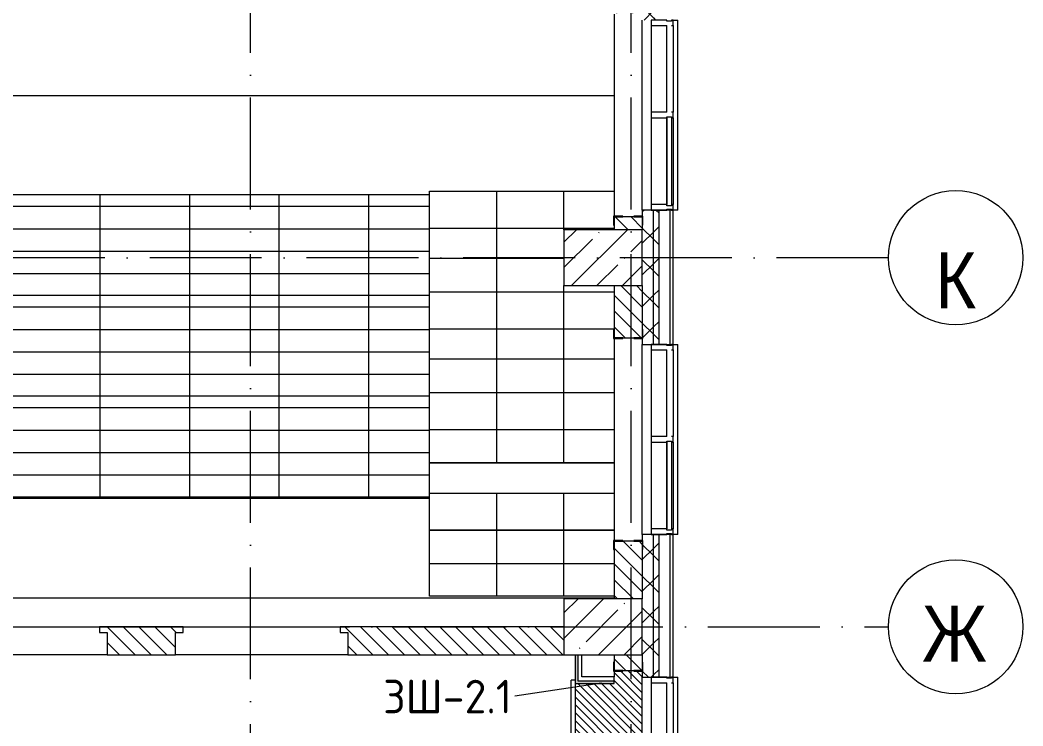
# Model space of a CAD drawing. Header units: millimetres. Extents: x -6467 to 105918, y -7090 to 92481.
# Drawn here: x 17992 to 26950, y 13294 to 19606 of the extents above; entities that cross this region are included whole.
import ezdxf

# ---------------------------------------------------------------- set-up
doc = ezdxf.new("R2010")
doc.units = ezdxf.units.MM
doc.linetypes.add('50_200_ШТРИХ_1Т_ш5_п1_п1_', pattern=[1400, 1000, -200, 0, -200])
for name, color, linetype, lineweight in [('A-FLOR', 7, 'Continuous', 9), ('A-GLAZ', 7, 'Continuous', 5), ('A-GLAZ-CWMG', 7, 'Continuous', 9), ('A-GLAZ-CWMG-1', 7, 'Continuous', 20), ('A-WALL', 7, 'Continuous', 5), ('A-WALL-FNSH-1', 7, 'Continuous', 5), ('A-WALL-IDEN', 7, 'Continuous', 9), ('I-WALL', 7, 'Continuous', 5), ('S-BEAM', 7, 'Continuous', 9), ('S-COLS', 7, 'Continuous', 9), ('S-COLS-1', 7, 'Continuous', 5)]:
    doc.layers.add(name, color=color, linetype=linetype, lineweight=lineweight)
for name, color, linetype, lineweight, true_color in [('A-FLOR-PATT-1', 7, 'Continuous', 5, 0xd61c12), ('A-FLOR-PATT-6', 7, 'Continuous', 5, 0x3f3f3f), ('A-GENM-1', 7, 'Continuous', 9, 0xaaaaaa), ('A-GENM-2', 7, 'Continuous', 20, 0xaaaaaa), ('A-WALL-1', 7, 'Continuous', 5, 0x77b143), ('Оси-1', 7, 'Continuous', 20, 0xaaaaaa), ('Оси-2', 7, 'Continuous', 9, 0xaaaaaa), ('Оси-3', 7, '50_200_ШТРИХ_1Т_ш5_п1_п1_', 9, 0xaaaaaa)]:
    doc.layers.add(name, color=color, linetype=linetype, lineweight=lineweight, true_color=true_color)
doc.styles.add('Arial', font='arial.ttf', dxfattribs={"width": 0.9, "height": 500})
doc.styles.add('GOST Common', font='GOST_Common.ttf', dxfattribs={"height": 300})
pattern_1 = [(135, (0, 0), (-70.71068, -70.71068), [])]
pattern_2 = [(45, (0, 0), (-141.42136, 141.42136), []), (135, (0, 0), (-141.42136, -141.42136), [])]

# ---------------------------------------------------------------- blocks, each defined once
blk = doc.blocks.new('Подъем актового зала1 - Подъем актового зала-21151440-АИ_План этажа Радиаторы_2')
at = {"layer": 'A-FLOR'}
for p, q in [((10450, 18931), (23300, 18931)), ((14450, 15331), (21650, 15331)), ((10450, 14441), (23300, 14441))]:
    blk.add_line(p, q, dxfattribs=at)
blk = doc.blocks.new('Прямоугольный импост - Импост структурный с накладкой - 180мм-22437111-АИ_План этажа Радиаторы_2')
at = {"layer": 'A-GLAZ-CWMG-1'}
for p, q in [((-50, 0), (-50, 17)), ((-50, 17), (0, 17)), ((0, 0), (-10, 0)), ((-10, 0), (-10, -40)), ((0, 17), (0, 0)), ((-50, -180), (-50, -40)), ((-10, -40), (0, -40)), ((0, -40), (0, -180)), ((0, -180), (-50, -180))]:
    blk.add_line(p, q, dxfattribs=at)
blk = doc.blocks.new('Прямоугольный импост - Импост структурный с накладкой - 180мм-V231-АИ_План этажа Радиаторы_2')
at = {"layer": 'A-GLAZ-CWMG'}
for p, q in [((49825, 55111), (49050, 55111)), ((49825, 54931), (49050, 54931)), ((49825, 54914), (49050, 54914))]:
    blk.add_line(p, q, dxfattribs=at)
blk = doc.blocks.new('Прямоугольный импост - Импост структурный с накладкой - 180мм-V232-АИ_План этажа Радиаторы_2')
at = {"layer": 'A-GLAZ-CWMG'}
for p, q in [((6637, 55111), (5862, 55111)), ((6637, 54914), (5862, 54914))]:
    blk.add_line(p, q, dxfattribs=at)
blk = doc.blocks.new('Прямоугольный импост - Импост структурный с накладкой - 180мм-V237-АИ_План этажа Радиаторы_2')
at = {"layer": 'A-GLAZ-CWMG-1'}
for p, q in [((-25, 0), (-25, 17)), ((-25, 17), (25, 17)), ((-15, 0), (-25, 0)), ((-15, -40), (-15, 0)), ((25, 17), (25, 0)), ((-25, -180), (-25, -40)), ((-25, -40), (-15, -40)), ((25, -40), (25, -180)), ((25, -180), (-25, -180))]:
    blk.add_line(p, q, dxfattribs=at)
blk = doc.blocks.new('Прямоугольный импост - Импост структурный с накладкой - 180мм-22437157-АИ_План этажа Радиаторы_2')
at = {"layer": 'A-GLAZ-CWMG-1'}
for p, q in [((0, 17), (-50, 17)), ((-50, 17), (-50, 0)), ((-50, 0), (-40, 0)), ((-40, 0), (-40, -40)), ((-10, -40), (-10, 0)), ((-10, 0), (0, 0)), ((0, 0), (0, 17)), ((-40, -40), (-50, -40)), ((-50, -40), (-50, -180)), ((0, -40), (-10, -40)), ((0, -180), (0, -40)), ((-50, -180), (0, -180))]:
    blk.add_line(p, q, dxfattribs=at)
blk = doc.blocks.new('BSC_Колонна _Прямоугольная - 500х700-V272-АИ_План этажа Радиаторы_2')
at = {"layer": 'S-COLS-1'}
h = blk.add_hatch(dxfattribs=at)
h.set_pattern_fill('FP_168', color=256, style=0, pattern_type=2)
h.set_pattern_definition([(315, (-17481.04, 23200), (228.0985, 228.0985), []), (315, (-17481.04, 22971.9), (228.0985, 228.0985), [403.225, -80.645, 6.706, -73.939])])
h.paths.add_polyline_path([(-250, -350), (250, -350), (250, 350), (-250, 350)])
for p, q in [((250, 350), (-250, 350)), ((-250, 350), (-250, -350)), ((250, -350), (250, 350)), ((-250, -350), (250, -350))]:
    blk.add_line(p, q, dxfattribs=at)
blk = doc.blocks.new('BSC_Колонна _Прямоугольная - 500х700-V278-АИ_План этажа Радиаторы_2')
at = {"layer": 'S-COLS-1'}
h = blk.add_hatch(dxfattribs=at)
h.set_pattern_fill('FP_174', color=256, style=0, pattern_type=2)
h.set_pattern_definition([(315, (-14181.04, 23200), (228.0985, 228.0985), []), (315, (-14181.04, 22971.9), (228.0985, 228.0985), [403.225, -80.645, 6.706, -73.939])])
h.paths.add_polyline_path([(-250, -350), (250, -350), (250, 350), (-250, 350)])
for p, q in [((250, 350), (-250, 350)), ((-250, 350), (-250, -350)), ((250, -350), (250, 350)), ((-250, -350), (250, -350))]:
    blk.add_line(p, q, dxfattribs=at)
blk = doc.blocks.new('Фахверк _газобетон торцы_392 - Фахверк _газобетон торцы_-25575815-АИ_План этажа Радиаторы_2')
at = {"layer": 'A-GENM-2'}
for p, q in [((89406, 11134.7), (89325, 11134.7)), ((89325, 11134.7), (89325, 11128.7)), ((89325, 11128.7), (89400, 11128.7)), ((89400, 11128.7), (89400, 11053.7)), ((89406, 11053.7), (89406, 11134.7)), ((89400, 11053.7), (89406, 11053.7)), ((89400, 10953.7), (89400, 10878.7)), ((89406, 10953.7), (89400, 10953.7)), ((89406, 10872.7), (89406, 10953.7)), ((89400, 10878.7), (89325, 10878.7)), ((89325, 10878.7), (89325, 10872.7)), ((89325, 10872.7), (89406, 10872.7))]:
    blk.add_line(p, q, dxfattribs=at)
blk = doc.blocks.new('Фахверк _газобетон торцы_395 - Фахверк _газобетон торцы_-25575927-АИ_План этажа Радиаторы_2')
at = {"layer": 'A-GENM-2'}
for p, q in [((89406, 11134.7), (89325, 11134.7)), ((89325, 11134.7), (89325, 11128.7)), ((89325, 11128.7), (89400, 11128.7)), ((89400, 11128.7), (89400, 11053.7)), ((89406, 11053.7), (89406, 11134.7)), ((89400, 11053.7), (89406, 11053.7)), ((89400, 10953.7), (89400, 10878.7)), ((89406, 10953.7), (89400, 10953.7)), ((89406, 10872.7), (89406, 10953.7)), ((89400, 10878.7), (89325, 10878.7)), ((89325, 10878.7), (89325, 10872.7)), ((89325, 10872.7), (89406, 10872.7))]:
    blk.add_line(p, q, dxfattribs=at)
blk = doc.blocks.new('Фахверк _газобетон торцы_396 - Фахверк _газобетон торцы_-25575947-АИ_План этажа Радиаторы_2')
at = {"layer": 'A-GENM-2'}
for p, q in [((89406, 11134.7), (89325, 11134.7)), ((89325, 11134.7), (89325, 11128.7)), ((89325, 11128.7), (89400, 11128.7)), ((89400, 11128.7), (89400, 11053.7)), ((89406, 11053.7), (89406, 11134.7)), ((89400, 11053.7), (89406, 11053.7)), ((89400, 10953.7), (89400, 10878.7)), ((89406, 10953.7), (89400, 10953.7)), ((89406, 10872.7), (89406, 10953.7)), ((89400, 10878.7), (89325, 10878.7)), ((89325, 10878.7), (89325, 10872.7)), ((89325, 10872.7), (89406, 10872.7))]:
    blk.add_line(p, q, dxfattribs=at)
blk = doc.blocks.new('Фахверк _газобетон торцы_398 - Фахверк _газобетон торцы_-25575993-АИ_План этажа Радиаторы_2')
at = {"layer": 'A-GENM-2'}
for p, q in [((89406, 11134.7), (89325, 11134.7)), ((89325, 11134.7), (89325, 11128.7)), ((89325, 11128.7), (89400, 11128.7)), ((89400, 11128.7), (89400, 11053.7)), ((89406, 11053.7), (89406, 11134.7)), ((89400, 11053.7), (89406, 11053.7)), ((89400, 10953.7), (89400, 10878.7)), ((89406, 10953.7), (89400, 10953.7)), ((89406, 10872.7), (89406, 10953.7)), ((89400, 10878.7), (89325, 10878.7)), ((89325, 10878.7), (89325, 10872.7)), ((89325, 10872.7), (89406, 10872.7))]:
    blk.add_line(p, q, dxfattribs=at)
blk = doc.blocks.new('Отлив_СКБ - Отлив витража-V390-АИ_План этажа Радиаторы_2')
at = {"layer": 'A-GLAZ'}
for p, q in [((0, 59), (0, 100)), ((1700, 100), (0, 100)), ((1700, 100), (1700, 59)), ((875, 2), (1650, 2)), ((825, 0), (50, 0)), ((1650, 0), (875, 0))]:
    blk.add_line(p, q, dxfattribs=at)
blk = doc.blocks.new('Ось сетки - Круг_Ø6_00__ISO-2_5_0_9K_-17386508-АИ_План этажа Радиаторы_2')
at = {"layer": 'Оси-1'}
blk.add_circle((0, 0), 3, dxfattribs=at)

msp = doc.modelspace()

# ---------------------------------------------------------------- hatches: boundary and pattern name
at = {"layer": 'A-FLOR-PATT-1'}
h = msp.add_hatch(dxfattribs=at)
h.set_pattern_fill('FP_359', color=256, style=0, pattern_type=2)
h.set_pattern_definition([(315, (23250, 12831.04), (35.3553, 35.3553), [])])
h.paths.add_polyline_path([(23294, 11731), (23300, 11731), (23300, 11896), (23294, 11896), (23294, 11977), (23375, 11977), (23375, 11971), (23475, 11971), (23475, 11977), (23550, 11977), (23550, 13785), (23475, 13785), (23475, 13791), (23375, 13791), (23375, 13785), (23300, 13785), (23300, 13672.4), (22950, 13672.4), (22950, 11731)])
at = {"layer": 'A-FLOR-PATT-6'}
h = msp.add_hatch(dxfattribs=at)
h.set_pattern_fill('FP_403', color=256, style=0, pattern_type=2)
h.set_pattern_definition([(90, (-14893.54, 20940), (-800, 5e-14), []), (180, (-14893.54, 20940), (-2e-14, -200), [])])
h.paths.add_polyline_path([(21650, 17146), (21650, 18046), (14450, 18046), (14450, 17146), (16116.5, 17146)])
h = msp.add_hatch(dxfattribs=at)
h.set_pattern_fill('FP_420', color=256, style=0, pattern_type=2)
h.set_pattern_definition([(90, (-11350, 21046.04), (-600, 4e-14), []), (180, (-11350, 21046.04), (4e-14, -330), [])])
h.paths.add_polyline_path([(23300, 17746), (23300, 17771), (23294, 17771), (23294, 17852), (23300, 17852), (23300, 18076), (21650, 18076), (21650, 17746), (23294, 17746)])
h = msp.add_hatch(dxfattribs=at)
h.set_pattern_fill('FP_419', color=256, style=0, pattern_type=2)
h.set_pattern_definition([(90, (-11350, 21046.04), (-600, 4e-14), []), (180, (-11350, 21046.04), (4e-14, -300), [])])
h.paths.add_polyline_path([(22850, 17476), (22850, 17731), (23300, 17731), (23300, 17746), (21650, 17746), (21650, 17476), (22760.4, 17476)])
h = msp.add_hatch(dxfattribs=at)
h.set_pattern_fill('FP_416', color=256, style=0, pattern_type=2)
h.set_pattern_definition([(270, (12650, -43573.96), (600, 4e-14), []), (0, (12650, -43573.96), (0, 330), [])])
h.paths.add_polyline_path([(23300, 17176), (23300, 17231), (22850, 17231), (22850, 17476), (21650, 17476), (21650, 17176), (22850, 17176)])
h = msp.add_hatch(dxfattribs=at)
h.set_pattern_fill('FP_402', color=256, style=0, pattern_type=2)
h.set_pattern_definition([(90, (-14893.54, 20040), (-800, 5e-14), []), (180, (-14893.54, 20040), (-2e-14, -200), [])])
h.paths.add_polyline_path([(21650, 16246), (21650, 17146), (14450, 17146), (14450, 16246), (16116.5, 16246)])
h = msp.add_hatch(dxfattribs=at)
h.set_pattern_fill('FP_418', color=256, style=0, pattern_type=2)
h.set_pattern_definition([(90, (-11350, 20146.04), (-600, 4e-14), []), (180, (-11350, 20146.04), (4e-14, -330), [])])
h.paths.add_polyline_path([(22760.4, 16846), (23300, 16846), (23300, 17176), (21650, 17176), (21650, 16846)])
h = msp.add_hatch(dxfattribs=at)
h.set_pattern_fill('FP_417', color=256, style=0, pattern_type=2)
h.set_pattern_definition([(90, (-11350, 20146.04), (-600, 4e-14), []), (180, (-11350, 20146.04), (4e-14, -300), [])])
h.paths.add_polyline_path([(21650, 16576), (23300, 16576), (23298.6, 16760), (23294, 16760), (23294, 16841), (23300, 16841), (23300, 16846), (21650, 16846)])
h = msp.add_hatch(dxfattribs=at)
h.set_pattern_fill('FP_415', color=256, style=0, pattern_type=2)
h.set_pattern_definition([(270, (12650, -44473.96), (600, 4e-14), []), (0, (12650, -44473.96), (0, 330), [])])
h.paths.add_polyline_path([(21650, 16276), (23300, 16276), (23300, 16576), (21650, 16576)])
h = msp.add_hatch(dxfattribs=at)
h.set_pattern_fill('FP_401', color=256, style=0, pattern_type=2)
h.set_pattern_definition([(90, (-14893.54, 19140), (-800, 5e-14), []), (180, (-14893.54, 19140), (-2e-14, -200), [])])
h.paths.add_polyline_path([(21650, 15341), (21650, 16246), (14450, 16246), (14450, 15341), (16116.5, 15341)])
h = msp.add_hatch(dxfattribs=at)
h.set_pattern_fill('FP_414', color=256, style=0, pattern_type=2)
h.set_pattern_definition([(90, (-11350, 19246.04), (-600, 4e-14), []), (180, (-11350, 19246.04), (4e-14, -330), [])])
h.paths.add_polyline_path([(22760.4, 15946), (23300, 15946), (23300, 16276), (21650, 16276), (21650, 15946)])
h = msp.add_hatch(dxfattribs=at)
h.set_pattern_fill('FP_413', color=256, style=0, pattern_type=2)
h.set_pattern_definition([(90, (-11350, 19246.04), (-600, 4e-14), []), (180, (-11350, 19246.04), (4e-14, -300), [])])
h.paths.add_polyline_path([(22760.4, 15646), (23300, 15646), (23300, 15946), (21650, 15946), (21650, 15646)])
h = msp.add_hatch(dxfattribs=at)
h.set_pattern_fill('FP_400', color=256, style=0, pattern_type=2)
h.set_pattern_definition([(90, (-11350, 18346.04), (-600, 4e-14), []), (180, (-11350, 18346.04), (4e-14, -330), [])])
h.paths.add_polyline_path([(21650, 15046), (23300, 15046), (23300, 15376), (21650, 15376)])
h = msp.add_hatch(dxfattribs=at)
h.set_pattern_fill('FP_399', color=256, style=0, pattern_type=2)
h.set_pattern_definition([(90, (-11350, 18346.04), (-600, 4e-14), []), (180, (-11350, 18346.04), (-4e-14, -300), [])])
h.paths.add_polyline_path([(22760.4, 14456), (23300, 14456), (23300, 14871), (23294, 14871), (23294, 14952), (23300, 14952), (23300, 15046), (21650, 15046), (21650, 14456)])
at = {"layer": 'A-WALL'}
h = msp.add_hatch(dxfattribs=at)
h.set_pattern_fill('FP_125', color=256, style=0, pattern_type=2)
h.set_pattern_definition(pattern_2)
h.paths.add_polyline_path([(23650, 9581), (23700, 9581), (23700, 12031), (23650, 12031), (23650, 10950.9)])
h.paths.add_polyline_path([(23700, 13731), (23700, 15006), (23650, 15006), (23650, 13731)])
h.paths.add_polyline_path([(23700, 16706), (23700, 17906), (23650, 17906), (23650, 16706)])
h.paths.add_polyline_path([(23650, 19606), (23700, 19606), (23700, 20766), (23650, 20766)])
h.paths.add_polyline_path([(23700, 22466), (23700, 23666), (23650, 23666), (23650, 22466)])
h.paths.add_polyline_path([(23700, 25366), (23700, 26766), (23650, 26766), (23650, 25366)])
h.paths.add_polyline_path([(23700, 28466), (23700, 29666), (23650, 29666), (23650, 28466)])
h.paths.add_polyline_path([(23700, 31366), (23700, 32931), (23650, 32931), (23650, 31366)])
h.paths.add_polyline_path([(23700, 34631), (23700, 35831), (23650, 35831), (23650, 34631)])
h.paths.add_polyline_path([(23650, 37531), (23700, 37531), (23700, 38766), (23650, 38766), (23650, 37700.2)])
h.paths.add_polyline_path([(23650, 40466), (23700, 40466), (23700, 41631), (23650, 41631), (23650, 40516)])
h.paths.add_polyline_path([(23700, 43331), (23700, 47831), (23650, 47831), (23650, 43331)])
h = msp.add_hatch(dxfattribs=at)
h.set_pattern_fill('FP_125', color=256, style=0, pattern_type=2)
h.set_pattern_definition(pattern_2)
h.paths.add_polyline_path([(23650, 9481), (23650, 12031), (23550, 12031), (23550, 9481)])
h.paths.add_polyline_path([(23550, 13731), (23650, 13731), (23650, 15006), (23550, 15006), (23550, 13766.6)])
h.paths.add_polyline_path([(23590.9, 16706), (23650, 16706), (23650, 17906), (23550, 17906), (23550, 16706)])
h.paths.add_polyline_path([(23550, 19606), (23650, 19606), (23650, 20766), (23550, 20766)])
h.paths.add_polyline_path([(23550, 22466), (23650, 22466), (23650, 23666), (23550, 23666), (23550, 22531)])
h.paths.add_polyline_path([(23550, 25366), (23650, 25366), (23650, 26766), (23550, 26766), (23550, 26231)])
h.paths.add_polyline_path([(23550, 28466), (23650, 28466), (23650, 29666), (23550, 29666), (23550, 29253.1)])
h.paths.add_polyline_path([(23650, 31366), (23650, 32931), (23550, 32931), (23550, 31366)])
h.paths.add_polyline_path([(23550, 34631), (23650, 34631), (23650, 35831), (23550, 35831), (23550, 34884.5)])
h.paths.add_polyline_path([(23550, 37531), (23650, 37531), (23650, 38766), (23550, 38766), (23550, 37700.2)])
h.paths.add_polyline_path([(23550, 40466), (23650, 40466), (23650, 41631), (23550, 41631), (23550, 40516)])
h.paths.add_polyline_path([(23650, 43331), (23650, 47731), (23550, 47731), (23550, 43331)])
at = {"layer": 'A-WALL-1'}
for points in [[(22975, 13697.4), (22975, 13931), (22950, 13931), (22950, 13697.4)], [(23300, 13672.4), (23300, 13697.4), (22950, 13697.4), (22950, 13672.4)]]:
    msp.add_hatch(color=256, dxfattribs=at).paths.add_polyline_path(points)
at = {"layer": 'I-WALL'}
h = msp.add_hatch(dxfattribs=at)
h.set_pattern_fill('FP_2', color=256, style=0, pattern_type=2)
h.set_pattern_definition(pattern_1)
h.paths.add_polyline_path([(23550, 10031), (23550, 11971), (23300, 11971), (23300, 10031)])
h.paths.add_polyline_path([(23550, 13791), (23550, 13931), (23300, 13931), (23300, 13791)])
h.paths.add_polyline_path([(23300, 14431), (23550, 14431), (23550, 14946), (23300, 14946), (23300, 14470.5)])
h.paths.add_polyline_path([(23300, 16766), (23550, 16766), (23550, 17231), (23300, 17231)])
h.paths.add_polyline_path([(23550, 17731), (23550, 17846), (23300, 17846), (23300, 17731), (23326.6, 17731)])
h.paths.add_polyline_path([(23550, 19666), (23550, 20706), (23300, 20706), (23300, 19666)])
h.paths.add_polyline_path([(23550, 22526), (23550, 22531), (23300, 22531), (23300, 22526)])
h.paths.add_polyline_path([(23416.9, 23031), (23550, 23031), (23550, 23606), (23300, 23606), (23300, 23031)])
h.paths.add_polyline_path([(23550, 25426), (23550, 26231), (23300, 26231), (23300, 25426)])
h.paths.add_polyline_path([(23300, 28526), (23550, 28526), (23550, 29606), (23300, 29606), (23300, 29253.1)])
h.paths.add_polyline_path([(23300, 31426), (23550, 31426), (23550, 32231), (23300, 32231), (23300, 32068.8)])
h.paths.add_polyline_path([(23525.8, 32731), (23550, 32731), (23550, 32871), (23300, 32871), (23300, 32731)])
h.paths.add_polyline_path([(23550, 34691), (23550, 35771), (23300, 35771), (23300, 34691)])
h.paths.add_polyline_path([(23550, 37591), (23550, 38051.5), (23300, 38051.5), (23300, 37591)])
h.paths.add_polyline_path([(23550, 38086.5), (23550, 38231), (23300, 38231), (23300, 38086.5)])
h.paths.add_polyline_path([(23300, 40526), (23550, 40526), (23550, 41571), (23300, 41571)])
h.paths.add_polyline_path([(23550, 43391), (23550, 43581), (23300, 43581), (23300, 43391)])
h = msp.add_hatch(dxfattribs=at)
h.set_pattern_fill('FP_2', color=256, style=0, pattern_type=2)
h.set_pattern_definition(pattern_1)
h.paths.add_polyline_path([(22850, 13931), (22850, 14181), (20850, 14181), (20850, 14131), (20920, 14131), (20920, 13931), (22760.4, 13931)])
h.paths.add_polyline_path([(18770, 13931), (19380, 13931), (19380, 14131), (19450, 14131), (19450, 14181), (18700, 14181), (18700, 14131), (18770, 14131)])
h.paths.add_polyline_path([(17230, 13931), (17230, 14131), (17300, 14131), (17300, 14181), (14450, 14181), (14450, 13931), (16116.5, 13931)])

# ---------------------------------------------------------------- linework, layer by layer
at = {"layer": 'A-FLOR'}
for p, q in [((14450, 18046), (21650, 18046)), ((21650, 18076), (23300, 18076)), ((21650, 14456), (21650, 18076)), ((21650, 17746), (23300, 17746)), ((21650, 17476), (22850, 17476)), ((14450, 17146), (21650, 17146)), ((21650, 17176), (23300, 17176)), ((21650, 16846), (23300, 16846)), ((21650, 16576), (23300, 16576)), ((14450, 16246), (21650, 16246)), ((21650, 16276), (23300, 16276)), ((21650, 15946), (23300, 15946)), ((23300, 15646), (21650, 15646)), ((21650, 15341), (14450, 15341)), ((21650, 15376), (23300, 15376)), ((21650, 15046), (23300, 15046)), ((23300, 14456), (21650, 14456)), ((23300, 13785), (23300, 13732.4)), ((23550, 12031), (23550, 13731)), ((22950, 13672.4), (22950, 11731))]:
    msp.add_line(p, q, dxfattribs=at)
at = {"layer": 'A-WALL'}
for p, q in [((23550, 17906), (23550, 19606)), ((23300, 17846), (23300, 17731)), ((23550, 17846), (23300, 17846)), ((23650, 16706), (23650, 17906)), ((23700, 16706), (23700, 17906)), ((23800, 16706), (23800, 17906)), ((23300, 17231), (23300, 16766)), ((23300, 16766), (23550, 16766)), ((23550, 15006), (23550, 16706)), ((23650, 13731), (23650, 15006)), ((23700, 13731), (23700, 15006)), ((23800, 13731), (23800, 15006)), ((23300, 14946), (23300, 14431)), ((23550, 14946), (23300, 14946)), ((19450, 14181), (18700, 14181)), ((18700, 14181), (18700, 14131)), ((19450, 14131), (19450, 14181)), ((22850, 14181), (20850, 14181)), ((20850, 14181), (20850, 14131)), ((18700, 14131), (18770, 14131)), ((18770, 14131), (18770, 13931)), ((19380, 13931), (19380, 14131)), ((19380, 14131), (19450, 14131)), ((20850, 14131), (20920, 14131)), ((20920, 14131), (20920, 13931)), ((18770, 13931), (19380, 13931)), ((20920, 13931), (22850, 13931)), ((22975, 13931), (22975, 13697.4)), ((23010, 13732.4), (23010, 13931)), ((23300, 13931), (23300, 13791)), ((23300, 13732.4), (23010, 13732.4)), ((23300, 13791), (23550, 13791)), ((23300, 13697.4), (23300, 13732.4)), ((22915, 11731), (22915, 13702.4)), ((22950, 13702.4), (22915, 13702.4)), ((22975, 13697.4), (23300, 13697.4))]:
    msp.add_line(p, q, dxfattribs=at)
at = {"layer": 'A-WALL-FNSH-1'}
for p, q in [((23550, 17906), (23550, 17731)), ((23827, 17906), (23550, 17906)), ((23827, 16706), (23827, 17906)), ((23550, 17231), (23550, 16706)), ((23550, 16706), (23827, 16706)), ((23550, 15006), (23550, 14431)), ((23827, 15006), (23550, 15006)), ((23827, 13731), (23827, 15006)), ((22950, 13931), (22950, 13672.4)), ((23550, 13931), (23550, 13731)), ((23550, 13731), (23827, 13731)), ((22950, 13672.4), (23300, 13672.4)), ((23300, 13672.4), (23300, 13697.4))]:
    msp.add_line(p, q, dxfattribs=at)
at = {"layer": 'A-WALL-IDEN'}
msp.add_line((23185.8, 13675.4), (22410.9, 13560.6), dxfattribs=at)
at = {"layer": 'I-WALL'}
for p, q in [((17300, 14181), (18700, 14181)), ((19450, 14181), (20850, 14181)), ((18770, 13931), (17230, 13931)), ((20920, 13931), (19380, 13931))]:
    msp.add_line(p, q, dxfattribs=at)
at = {"layer": 'S-BEAM'}
for p, q in [((23300, 19660), (23300, 17852)), ((23550, 17906), (23550, 19606)), ((23300, 16760), (23300, 14952)), ((23550, 15006), (23550, 16706))]:
    msp.add_line(p, q, dxfattribs=at)
at = {"layer": 'Оси-3'}
for p, q in [((20050, -5889.7), (20050, 49636.1)), ((23450, -5889.7), (23450, 49636.1)), ((25750, 17481), (-5267.3, 17481)), ((-5267.3, 14181), (25750, 14181))]:
    msp.add_line(p, q, dxfattribs=at)

# ---------------------------------------------------------------- block references
at = {"layer": 'A-FLOR'}
msp.add_blockref('Подъем актового зала1 - Подъем актового зала-21151440-АИ_План этажа Радиаторы_2', (0, 0), dxfattribs=at)
at = {"layer": 'A-GENM-1'}
for name, p, rotation in [('Фахверк _газобетон торцы_398 - Фахверк _газобетон торцы_-25575993-АИ_План этажа Радиаторы_2', (34428.7, -71554), 90.0000000000005), ('Фахверк _газобетон торцы_395 - Фахверк _газобетон торцы_-25575927-АИ_План этажа Радиаторы_2', (12421.3, 106166), 270.0000000000001), ('Фахверк _газобетон торцы_396 - Фахверк _газобетон торцы_-25575947-АИ_План этажа Радиаторы_2', (34428.7, -74454), 90.0000000000005), ('Фахверк _газобетон торцы_392 - Фахверк _газобетон торцы_-25575815-АИ_План этажа Радиаторы_2', (12421.3, 103191), 270.0000000000001)]:
    msp.add_blockref(name, p, dxfattribs=dict(at, rotation=rotation))
at = {"layer": 'A-GLAZ', "rotation": 269.9999999999997}
for p in [(23768, 19606), (23768, 16706), (23768, 13731)]:
    msp.add_blockref('Отлив_СКБ - Отлив витража-V390-АИ_План этажа Радиаторы_2', p, dxfattribs=at)
at = {"layer": 'A-GLAZ-CWMG', "extrusion": (0, 0, -1), "rotation": 90.00000000000281}
for name, p in [('Прямоугольный импост - Импост структурный с накладкой - 180мм-22437111-АИ_План этажа Радиаторы_2', (-23810, 19606)), ('Прямоугольный импост - Импост структурный с накладкой - 180мм-V237-АИ_План этажа Радиаторы_2', (-23810, 18756)), ('Прямоугольный импост - Импост структурный с накладкой - 180мм-22437111-АИ_План этажа Радиаторы_2', (-23810, 16706)), ('Прямоугольный импост - Импост структурный с накладкой - 180мм-V237-АИ_План этажа Радиаторы_2', (-23810, 15856)), ('Прямоугольный импост - Импост структурный с накладкой - 180мм-22437111-АИ_План этажа Радиаторы_2', (-23810, 13731))]:
    msp.add_blockref(name, p, dxfattribs=at)
at = {"layer": 'A-GLAZ-CWMG'}
for name, p, rotation in [('Прямоугольный импост - Импост структурный с накладкой - 180мм-V232-АИ_План этажа Радиаторы_2', (78741, 12919), 89.99999999999912), ('Прямоугольный импост - Импост структурный с накладкой - 180мм-V231-АИ_План этажа Радиаторы_2', (78741, -31094), 89.99999999999882), ('Прямоугольный импост - Импост структурный с накладкой - 180мм-22437157-АИ_План этажа Радиаторы_2', (23810, 17906), 269.9999999999972), ('Прямоугольный импост - Импост структурный с накладкой - 180мм-V232-АИ_План этажа Радиаторы_2', (78741, 10019), 89.99999999999912), ('Прямоугольный импост - Импост структурный с накладкой - 180мм-V231-АИ_План этажа Радиаторы_2', (78741, -33994), 89.99999999999882), ('Прямоугольный импост - Импост структурный с накладкой - 180мм-22437157-АИ_План этажа Радиаторы_2', (23810, 15006), 269.9999999999972), ('Прямоугольный импост - Импост структурный с накладкой - 180мм-V232-АИ_План этажа Радиаторы_2', (78741, 7044), 89.99999999999912)]:
    msp.add_blockref(name, p, dxfattribs=dict(at, rotation=rotation))
at = {"layer": 'S-COLS', "rotation": 89.9999999999999}
for name, p in [('BSC_Колонна _Прямоугольная - 500х700-V272-АИ_План этажа Радиаторы_2', (23200, 17481)), ('BSC_Колонна _Прямоугольная - 500х700-V278-АИ_План этажа Радиаторы_2', (23200, 14181))]:
    msp.add_blockref(name, p, dxfattribs=at)
at = {"layer": 'Оси-1', "xscale": 199.9999999999999, "yscale": 199.9999999999999, "zscale": 199.9999999999999}
for p, rotation in [((26350, 17481), 89.9999999999998), ((26350, 14181), 269.9999999999996)]:
    msp.add_blockref('Ось сетки - Круг_Ø6_00__ISO-2_5_0_9K_-17386508-АИ_План этажа Радиаторы_2', p, dxfattribs=dict(at, rotation=rotation))

# ---------------------------------------------------------------- texts
at = {"layer": 'A-WALL-IDEN', "insert": (21809.9, 13707.1), "char_height": 300, "width": 1190, "attachment_point": 2, "line_spacing_factor": 1.022766, "style": 'GOST Common'}
msp.add_mtext('\\pt80.001,159.999,240,320.001,399.999,480,560.001,639.999,720,800.001,879.999,960,1040.001,1119.999,1200,1280.001,1359.999,1440,1520.001,1599.999,1680,1760.001,1839.999,1920,2000.001,2079.999,2160,2240.001,2319.999,2400,2480.001,2559.999;ЗШ-2.1', dxfattribs=at)
at = {"layer": 'Оси-2', "char_height": 500, "attachment_point": 5, "line_spacing_factor": 0.936439, "style": 'Arial'}
for s, insert, width in [('\\pt2286,4572,6858,9144,11430,13716,16002,18288,20574,22860,25146,27432,29718,32004,34290,36576,38862,41148,43434,45720,48006,50292,52578,54864,57150,59436,61722,64008,66294,68580,70866,73152;К', (26348.9, 17278.2), 381.6), ('\\pt2286,4572,6858,9144,11430,13716,16002,18288,20574,22860,25146,27432,29718,32004,34290,36576,38862,41148,43434,45720,48006,50292,52578,54864,57150,59436,61722,64008,66294,68580,70866,73152;Ж', (26338.5, 14119.3), 595.8)]:
    msp.add_mtext(s, dxfattribs=dict(at, insert=insert, width=width))

doc.saveas('drawing.dxf')
